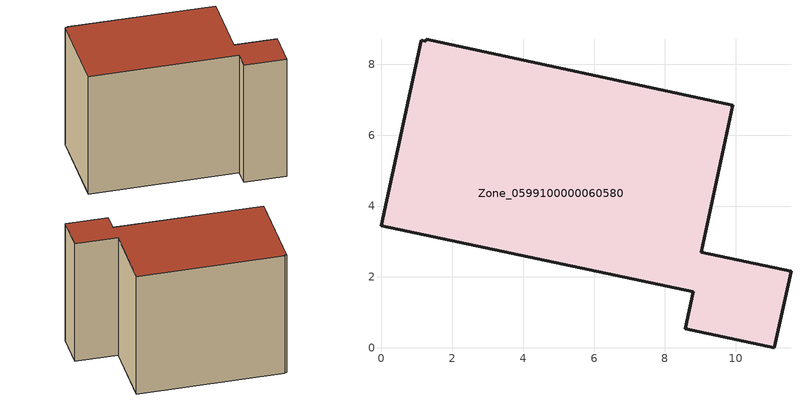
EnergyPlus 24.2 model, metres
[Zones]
Zone_0599100000060580
 floor ground (C_G): 1.25,8.65 1.26,8.71 9.92,6.85 9.03,2.7 11.56,2.16 11.09,0 8.57,0.54 8.8,1.58 0,3.45 1.12,8.68 z0
 wall outside (C_F): 8.8,1.58 8.57,0.54 11.09,0 11.56,2.16 9.03,2.7 9.92,6.85 1.26,8.71 1.25,8.65 1.12,8.68 0,3.45 8.8,1.58 z0:8.1
 roof outside (C_R): 1.12,8.68 0,3.45 8.8,1.58 8.57,0.54 11.09,0 11.56,2.16 9.03,2.7 9.92,6.85 1.26,8.71 1.25,8.65 z8.1
[BUILDING]
Pand.0599100000060580: North Axis=0; Terrain=City; Loads Convergence Tolerance Value=0.04; Temperature Convergence Tolerance Value=0.4; Solar Distribution=FullExterior; Maximum Number of Warmup Days=25; Minimum Number of Warmup Days=1
[Site:Location]
Rotterdam.The.Hague.AP_ZH_NLD Design_Conditions: Latitude=51.96; Longitude=4.45; Time Zone=1; Elevation=-4.5
[SITE:GROUNDTEMPERATURE:BUILDINGSURFACE]
18, 18, 18, 18, 18, 18, 18, 18, 18, 18, 18, 18
[MATERIAL] Thermal Absorptance=0.9; Solar Absorptance=0.7; Visible Absorptance=0.7
Name | Roughness | Thickness | Conductivity | Density | Specific Heat
G.TI.1975-1991 | MediumSmooth | 0.15 | 0.288461 | 540 | 1210
F.TI.1975-1991 | Rough | 0.3 | 0.230769 | 1920 | 840
R.TI.1975-1991 | MediumRough | 0.2 | 0.153846 | 1500 | 1000
[CONSTRUCTION]
C_G: G.TI.1975-1991
C_F: F.TI.1975-1991
C_R: R.TI.1975-1991
[ZONE]
Zone_0599100000060580: Type=1; Multiplier=1; Ceiling Height=Autocalculate; Volume=Autocalculate; Floor Area=autocalculate; Part of Total Floor Area=Yes
[ZONEINFILTRATION:DESIGNFLOWRATE]
Infil_Zone_0599100000060580: Zone or ZoneList or Space or SpaceList=Zone_0599100000060580; Schedule=AlwaysOn; Design Flow Rate Calculation Method=Flow/Area; Flow Rate per Floor Area=0.003; Constant Term Coefficient=1; Temperature Term Coefficient=0; Velocity Term Coefficient=0; Velocity Squared Term Coefficient=0
[HVACTEMPLATE:ZONE:IDEALLOADSAIRSYSTEM]
Zone_0599100000060580: Maximum Heating Supply Air Temperature=50; Minimum Cooling Supply Air Temperature=13; Maximum Heating Supply Air Humidity Ratio=0.0156; Minimum Cooling Supply Air Humidity Ratio=0.0077; Heating Limit=NoLimit; Cooling Limit=NoLimit; Dehumidification Control Type=ConstantSensibleHeatRatio; Cooling Sensible Heat Ratio=0.7; Dehumidification Setpoint=60; Humidification Control Type=None; Humidification Setpoint=30; Outdoor Air Method=None; Outdoor Air Flow Rate per Person=0.00944; Outdoor Air Flow Rate per Zone Floor Area=0; Outdoor Air Flow Rate per Zone=0; Demand Controlled Ventilation Type=None; Outdoor Air Economizer Type=NoEconomizer; Heat Recovery Type=None; Sensible Heat Recovery Effectiveness=0.7; Latent Heat Recovery Effectiveness=0.65
[ZONECONTROL:THERMOSTAT]
ThermostatControl_Zone_0599100000060580: Zone or ZoneList=Zone_0599100000060580; Control Type Schedule=DualSetpointControlType; Control 1=Thermostat_Zone_0599100000060580; Temperature Difference Between Cutout And Setpoint=0
[THERMOSTATSETPOINT:DUALSETPOINT]
Thermostat_Zone_0599100000060580: Heating Setpoint Temperature Schedule=HeatingSetpoint_Zone_0599100000060580; Cooling Setpoint Temperature Schedule=CoolingSetpoint_Zone_0599100000060580
[SCHEDULE:COMPACT]
HeatingSetpoint_Zone_0599100000060580: Through: 12/31, For: AllDays, Until: 24:00, 21
CoolingSetpoint_Zone_0599100000060580: Through: 12/31, For: AllDays, Until: 24:00, 24
DualSetpointControlType: Through: 12/31, For: AllDays, Until: 24:00, 4
AlwaysOn: Through: 12/31, For: AllDays, Until: 24:00, 1
